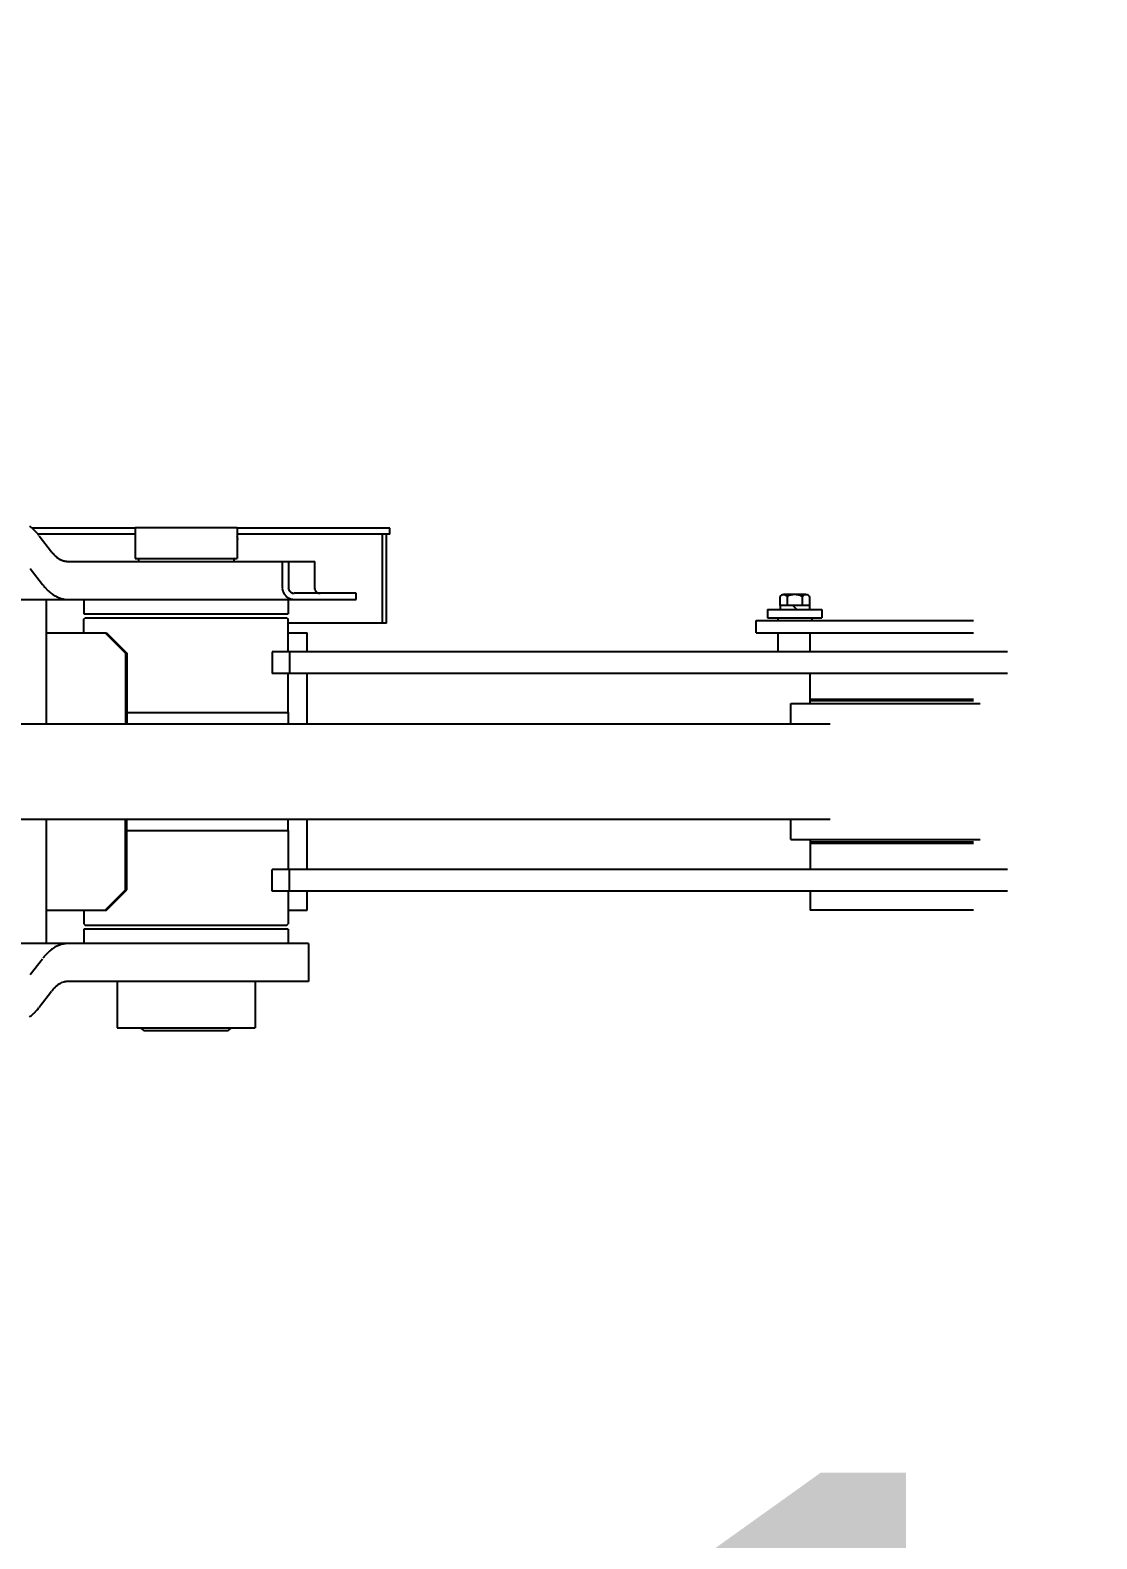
# Model space of a CAD drawing. Header units: metres. Extents: x 668617 to 675126, y 2286318 to 2293677.
# Drawn here: x 669156.73 to 669157.865, y 2287257.301 to 2287258.906 of the extents above; entities that cross this region are included whole.
import ezdxf

# ---------------------------------------------------------------- set-up
doc = ezdxf.new("R2010")
doc.units = ezdxf.units.M
doc.header["$MEASUREMENT"] = 0
doc.linetypes.add('DASHED2', pattern=[0.375, 0.25, -0.125])
doc.layers.add('0_DETALLES_COTAS', color=252, linetype='Continuous')
doc.layers.add('0_VEH_CONSTRUCCION', color=250, linetype='Continuous')
doc.styles.get("Standard").update_dxf_attribs({"font": 'arial.ttf'})
doc.dimstyles.get("Standard").update_dxf_attribs({"dimtxt": 0.18, "dimasz": 0.18, "dimexe": 0.18, "dimexo": 0.0625, "dimgap": 0.09, "dimtad": 0, "dimtih": 1, "dimtoh": 1, "dimdec": 4, "dimzin": 0, "dimdsep": 46, "dimtxsty": 'Standard', "dimcen": 0.09, "dimadec": 0, "dimazin": 0, "dimtfac": 1, "dimtdec": 4, "dimtofl": 0, "dimtmove": 0, "dimatfit": 3, "dimfxl": 1, "dimtolj": 1, "dimtzin": 0, "dimarcsym": 0})

# ---------------------------------------------------------------- blocks, each defined once
blk = doc.blocks.new('_DotSmall')
at = {"color": 0, "linetype": 'ByBlock', "const_width": 0.5}
blk.add_lwpolyline([(-0.0625, 0, 1), (0.0625, 0, 1)], format="xyb", close=True, dxfattribs=at)
blk = doc.blocks.new('*D305')
at = {"layer": '0_DETALLES_COTAS', "linetype": 'DASHED2', "lineweight": -2, "ltscale": 5, "transparency": 16777216}
for p, q in [((669156.0589, 2287256.1654), (669156.0694, 2287256.9653)), ((669156.0694, 2287256.9653), (669156.8694, 2287256.9653)), ((669153.3264, 2287256.2011), (669156.2389, 2287256.163)), ((669156.0394, 2287254.6678), (669156.0589, 2287256.1654)), ((669153.3068, 2287254.7035), (669156.2193, 2287254.6655))]:
    blk.add_line(p, q, dxfattribs=at)
at = {"layer": 'Defpoints', "color": 0, "linetype": 'DASHED2', "ltscale": 5, "transparency": 16777216}
for p in [(669153.2639, 2287256.2019), (669156.0589, 2287256.1654), (669153.2443, 2287254.7044)]:
    blk.add_point(p, dxfattribs=at)
at = {"layer": '0_DETALLES_COTAS', "linetype": 'DASHED2', "lineweight": -2, "ltscale": 5, "transparency": 16777216, "xscale": 0.8, "yscale": 0.8, "zscale": 0.8}
for p, rotation in [((669156.0589, 2287256.1654), 89.25124720617524), ((669156.0394, 2287254.6678), 269.2512472061752)]:
    blk.add_blockref('_DotSmall', p, dxfattribs=dict(at, rotation=rotation))
at = {"layer": '0_DETALLES_COTAS', "linetype": 'DASHED2', "ltscale": 5, "transparency": 16777216, "insert": (669158.3694, 2287256.9653), "char_height": 0.8, "attachment_point": 5}
blk.add_mtext('\\A1;1.50', dxfattribs=at)
blk = doc.blocks.new('excavadora planta')
at = {"color": 0}
for p, q in [((-6.8119, 0.3924), (-6.914, 0.3924)), ((-6.914, 0.3582), (-6.914, 0.3924)), ((-6.8327, 0.3944), (-6.8931, 0.3944)), ((-6.8119, 0.3582), (-6.8119, 0.3924)), ((-6.7545, 0.3772), (-6.7636, 0.3654)), ((-6.9533, 0.3582), (-6.7755, 0.3582)), ((-6.9533, 0.3301), (-6.9533, 0.3582)), ((-6.7478, 0.3531), (-6.7569, 0.3413)), ((-6.9533, 0.3301), (-6.689, 0.3301)), ((-6.9383, 0.3195), (-6.9383, 0.3301)), ((-6.7875, 0.3195), (-6.7875, 0.3301)), ((-6.7599, 0.3301), (-6.7599, 0.2381)), ((-6.9383, 0.3195), (-6.7875, 0.3195)), ((-6.9373, 0.3165), (-6.9383, 0.3155)), ((-6.9383, 0.2914), (-6.9383, 0.3155)), ((-6.7885, 0.3165), (-6.9373, 0.3165)), ((-6.7875, 0.3155), (-6.7885, 0.3165)), ((-6.7875, 0.3055), (-6.7875, 0.3155)), ((-7.4445, 0.3055), (-7.3239, 0.3055)), ((-7.3239, 0.2914), (-7.3239, 0.3055)), ((-6.9523, 0.3055), (-6.9523, 0.2914)), ((-6.9383, 0.3055), (-6.9523, 0.3055)), ((-6.8042, 0.3055), (-6.8192, 0.2904)), ((-6.8181, 0.2904), (-6.8031, 0.3055)), ((-6.7599, 0.3055), (-6.8042, 0.3055)), ((-7.4696, 0.2914), (-6.9265, 0.2914)), ((-6.9392, 0.2914), (-6.9392, 0.2753)), ((-6.9265, 0.2914), (-6.9265, 0.2753)), ((-6.8192, 0.2904), (-6.8192, 0.2381)), ((-6.8181, 0.2904), (-6.8192, 0.2904)), ((-6.8181, 0.2904), (-6.8181, 0.2381)), ((-7.4696, 0.2753), (-6.9265, 0.2753)), ((-7.3239, 0.2562), (-7.3239, 0.2753)), ((-6.9523, 0.2753), (-6.9523, 0.2381)), ((-6.9383, 0.2465), (-6.9383, 0.2753)), ((-7.3096, 0.2532), (-7.4495, 0.2532)), ((-7.4445, 0.2562), (-7.3239, 0.2562)), ((-7.4445, 0.2552), (-7.3239, 0.2552)), ((-7.3239, 0.2532), (-7.3239, 0.2562)), ((-7.3096, 0.2532), (-7.3096, 0.2381)), ((-6.9383, 0.2465), (-6.9383, 0.2381)), ((-6.8192, 0.2465), (-6.9383, 0.2465)), ((-6.706, 0.2381), (-7.3386, 0.2381)), ((-6.706, 0.1678), (-7.3386, 0.1678)), ((-7.3096, 0.1678), (-7.3096, 0.1527)), ((-6.9523, 0.1678), (-6.9523, 0.1306)), ((-6.9383, 0.1595), (-6.9383, 0.1678)), ((-6.8192, 0.1156), (-6.8192, 0.1678)), ((-6.8181, 0.1156), (-6.8181, 0.1678)), ((-6.7599, 0.1678), (-6.7599, 0.0759)), ((-6.9383, 0.1595), (-6.9383, 0.1306)), ((-6.8192, 0.1595), (-6.9383, 0.1595)), ((-7.3096, 0.1527), (-7.4495, 0.1527)), ((-7.4445, 0.1507), (-7.3239, 0.1507)), ((-7.4445, 0.1497), (-7.3239, 0.1497)), ((-7.3239, 0.1527), (-7.3239, 0.1497)), ((-7.3239, 0.1497), (-7.3239, 0.1306)), ((-7.4696, 0.1306), (-6.9265, 0.1306)), ((-6.9392, 0.1146), (-6.9392, 0.1306)), ((-6.9265, 0.1146), (-6.9265, 0.1306)), ((-7.4696, 0.1146), (-6.9265, 0.1146)), ((-7.3239, 0.1146), (-7.3239, 0.1005)), ((-7.2999, 0.1135), (-7.3009, 0.1146)), ((-7.2999, 0.1005), (-7.2999, 0.1135)), ((-6.9523, 0.1146), (-6.9523, 0.1005)), ((-6.9383, 0.1146), (-6.9383, 0.0904)), ((-6.8181, 0.1156), (-6.8192, 0.1156)), ((-6.8042, 0.1005), (-6.8192, 0.1156)), ((-6.8181, 0.1156), (-6.8031, 0.1005)), ((-7.284, 0.1005), (-7.4445, 0.1005)), ((-7.284, 0.1005), (-7.284, 0.0914)), ((-6.9383, 0.1005), (-6.9523, 0.1005)), ((-6.7599, 0.1005), (-6.8042, 0.1005)), ((-6.7875, 0.1005), (-6.7875, 0.0904)), ((-7.284, 0.0914), (-7.4445, 0.0914)), ((-7.2924, 0.0894), (-7.3326, 0.0894)), ((-7.3326, 0.0834), (-7.3326, 0.0894)), ((-7.3251, 0.0904), (-7.3251, 0.0914)), ((-7.3241, 0.0894), (-7.3251, 0.0904)), ((-7.2999, 0.0904), (-7.3009, 0.0894)), ((-7.2999, 0.0904), (-7.2999, 0.0914)), ((-7.2924, 0.0834), (-7.2924, 0.0894)), ((-7.011, 0.0935), (-7.011, 0.0276)), ((-7.011, 0.0935), (-6.9383, 0.0935)), ((-7.0079, 0.0935), (-7.0079, 0.0276)), ((-6.9373, 0.0894), (-6.9383, 0.0904)), ((-6.7885, 0.0894), (-6.9373, 0.0894)), ((-6.7875, 0.0904), (-6.7885, 0.0894)), ((-7.2924, 0.0834), (-7.3326, 0.0834)), ((-7.3235, 0.0737), (-7.3235, 0.0804)), ((-7.3235, 0.0804), (-7.3015, 0.0804)), ((-7.3233, 0.0804), (-7.3233, 0.0834)), ((-7.318, 0.0737), (-7.318, 0.0804)), ((-7.314, 0.0834), (-7.311, 0.0804)), ((-7.307, 0.0737), (-7.307, 0.0804)), ((-7.3017, 0.0804), (-7.3017, 0.0834)), ((-7.3015, 0.0737), (-7.3015, 0.0804)), ((-6.7875, 0.0864), (-6.9383, 0.0864)), ((-6.9383, 0.0759), (-6.9383, 0.0864)), ((-6.7875, 0.0759), (-6.7875, 0.0864)), ((-7.3208, 0.0723), (-7.3042, 0.0723)), ((-6.689, 0.0759), (-6.9886, 0.0759)), ((-6.9886, 0.0759), (-6.9886, 0.0713)), ((-6.9886, 0.0713), (-6.9427, 0.0713)), ((-6.9598, 0.0707), (-6.9601, 0.0709)), ((-6.9579, 0.0673), (-6.9579, 0.0477)), ((-6.9405, 0.0707), (-6.9409, 0.0709)), ((-6.9387, 0.0673), (-6.9387, 0.0477)), ((-6.9342, 0.0673), (-6.9342, 0.0477)), ((-6.7478, 0.0529), (-6.7569, 0.0647)), ((-6.7755, 0.0477), (-6.9579, 0.0477)), ((-6.8252, 0.0457), (-6.9006, 0.0457)), ((-6.9006, 0.0226), (-6.9006, 0.0457)), ((-6.8981, 0.0462), (-6.8981, 0.0477)), ((-6.8277, 0.0462), (-6.8277, 0.0477)), ((-6.8252, 0.0226), (-6.8252, 0.0457)), ((-6.7545, 0.0288), (-6.7636, 0.0406)), ((-7.0135, 0.0276), (-7.0135, 0.0231)), ((-7.0135, 0.0276), (-6.9006, 0.0276)), ((-7.0135, 0.0231), (-6.9006, 0.0231)), ((-6.8252, 0.0226), (-6.9006, 0.0226)), ((-6.8252, 0.0276), (-6.7536, 0.0276)), ((-6.8252, 0.0231), (-6.7492, 0.0231))]:
    blk.add_line(p, q, dxfattribs=at)
for centre, radius, start, end in [((-6.8931, 0.3914), 0.00301, 89.9997, 160.5598), ((-6.8327, 0.3914), 0.00301, 19.4161, 90.0003), ((-6.7217, 0.3521), 0.0412, 138.2683, 140.1904), ((-6.7239, 0.3541), 0.0383, 136.1956, 138.2717), ((-6.7259, 0.356), 0.0356, 133.9396, 136.1915), ((-6.7277, 0.3579), 0.0329, 131.5176, 133.946), ((-6.7294, 0.3598), 0.0304, 128.8976, 131.5191), ((-6.7308, 0.3616), 0.0281, 126.0689, 128.8999), ((-6.7194, 0.3502), 0.0442, 140.1886, 141.9861), ((-6.7755, 0.369), 0.0108, 269.994, 274.7049), ((-6.7756, 0.3692), 0.011, 274.7173, 279.3588), ((-6.7756, 0.3695), 0.0113, 279.3692, 283.8762), ((-6.7757, 0.37), 0.0118, 283.8744, 288.1537), ((-6.7759, 0.3706), 0.0125, 288.1505, 292.1764), ((-6.7762, 0.3714), 0.0133, 292.1798, 295.9727), ((-6.7767, 0.3723), 0.0142, 295.9775, 299.5268), ((-6.7772, 0.3732), 0.0153, 299.5186, 302.8241), ((-6.7779, 0.3742), 0.0166, 302.828, 305.8963), ((-6.7787, 0.3754), 0.0179, 305.8985, 308.7418), ((-6.7796, 0.3765), 0.0194, 308.7357, 311.3687), ((-6.7806, 0.3777), 0.021, 311.3698, 313.7601), ((-6.7818, 0.3789), 0.0226, 313.7553, 315.9808), ((-6.783, 0.3801), 0.0244, 315.9826, 318.0569), ((-6.7844, 0.3813), 0.0262, 318.0523, 319.9884), ((-6.7859, 0.3826), 0.0281, 319.9936, 321.8036), ((-6.7805, 0.3569), 0.0281, 306.0651, 308.8961), ((-6.782, 0.3587), 0.0304, 308.8928, 311.5143), ((-6.7836, 0.3606), 0.0329, 311.5176, 313.946), ((-6.7855, 0.3625), 0.0356, 313.9484, 316.2002), ((-6.7875, 0.3644), 0.0383, 316.1911, 318.2672), ((-6.7896, 0.3663), 0.0412, 318.269, 320.1911), ((-6.7919, 0.3682), 0.0442, 320.1935, 321.9909), ((-6.7755, 0.3469), 0.0168, 270.0006, 274.7115), ((-6.7756, 0.3472), 0.0171, 274.7191, 279.3606), ((-6.7756, 0.3477), 0.0176, 279.3633, 283.8703), ((-6.7758, 0.3485), 0.0184, 283.8695, 288.1889), ((-6.7762, 0.3495), 0.0195, 288.1995, 292.2932), ((-6.7767, 0.3507), 0.0208, 292.2848, 296.1299), ((-6.7773, 0.352), 0.0223, 296.139, 299.7263), ((-6.7782, 0.3536), 0.024, 299.7149, 303.0066), ((-6.7793, 0.3552), 0.026, 303.0152, 306.0705), ((-7.3208, 0.0759), 0.00351, 218.363, 321.637), ((-7.3125, 0.0844), 0.0121, 242.8018, 297.1982), ((-7.3042, 0.0759), 0.00351, 218.363, 321.637), ((-7.3858, -23.8376), 23.9127, 88.98377, 88.98468), ((-9.8441, -24.8268), 25.0644, 83.39538, 83.3963), ((-14.2336, -33.076), 33.9357, 77.62496, 77.62565), ((-23.0507, -48.8584), 51.5072, 71.79679, 71.79725), ((-49.3521, -94.6982), 103.8184, 65.900149, 65.900378), ((54.4237, 84.5527), 104.4276, 233.998353, 233.998582), ((27.8208, 38.7881), 52.0454, 228.06652, 228.06698), ((18.6143, 23.2065), 34.486, 222.13578, 222.13646), ((13.6908, 15.2177), 25.6098, 216.26244, 216.26336), ((10.473, 10.3187), 20.2215, 210.45415, 210.45529), ((11.1062, 8.3966), 19.8916, 204.74879, 204.74994), ((8.3971, 5.3943), 16.2526, 199.12741, 199.12878), ((8.4851, 3.8113), 15.8903, 193.62364, 193.62501), ((6.1929, 1.9735), 13.2882, 188.24419, 188.24579), ((5.2697, 0.6657), 12.2423, 182.79984, 182.80167), ((-7.3665, -23.8376), 23.9127, 88.98377, 88.98468), ((-6.9427, 0.0673), 0.00854, 84.6211, 90.2449), ((-9.8249, -24.8362), 25.0738, 83.39786, 83.39877), ((-14.2144, -33.076), 33.9357, 77.62496, 77.62565), ((-6.9427, 0.0673), 0.00854, 78.8695, 84.6164), ((-23.0315, -48.8395), 51.4893, 71.79024, 71.7907), ((-49.3328, -94.7359), 103.8528, 65.908637, 65.908867), ((-6.9427, 0.0673), 0.00854, 73.1488, 78.8672), ((54.4429, 84.5527), 104.4276, 233.998352, 233.998582), ((-6.9427, 0.0673), 0.00854, 67.5207, 73.1467), ((27.8401, 38.7881), 52.0454, 228.06652, 228.06698), ((18.6335, 23.2065), 34.486, 222.13578, 222.13646), ((13.71, 15.2271), 25.6154, 216.27943, 216.28035), ((-6.9427, 0.0673), 0.00854, 61.9027, 67.5284), ((10.4923, 10.3187), 20.2215, 210.45415, 210.45529), ((11.1255, 8.3891), 19.8885, 204.72908, 204.73022), ((8.4163, 5.3943), 16.2526, 199.12741, 199.12878), ((8.5044, 3.8113), 15.8903, 193.62364, 193.62501), ((6.2121, 1.9735), 13.2882, 188.24419, 188.24579), ((-6.9427, 0.0673), 0.00854, 56.2695, 61.8948), ((5.289, 0.6657), 12.2423, 182.79984, 182.80167), ((-6.9427, 0.0673), 0.00854, 50.6473, 56.2723), ((-6.9427, 0.0673), 0.00854, 45.0297, 50.6543), ((-6.9427, 0.0673), 0.00854, 39.3963, 45.0207), ((-6.9427, 0.0673), 0.00854, 33.7712, 39.3956), ((-6.9427, 0.0673), 0.00854, 28.0048, 33.7781), ((-6.9427, 0.0673), 0.00854, 22.3147, 27.9952), ((-6.9427, 0.0673), 0.00854, 16.7509, 22.3231), ((-6.9427, 0.0673), 0.00854, 11.1977, 16.7481), ((-6.9427, 0.0673), 0.00854, 5.5942, 11.2037), ((-6.9427, 0.0673), 0.00854, 359.9971, 5.5858), ((-6.7755, 0.0591), 0.0168, 85.3679, 90.1411), ((-6.7756, 0.0588), 0.0171, 80.5824, 85.3659), ((-6.7757, 0.0582), 0.0176, 75.9961, 80.5734), ((-6.7758, 0.0575), 0.0184, 71.625, 76.0007), ((-6.7762, 0.0564), 0.0195, 67.4789, 71.6143), ((-6.7767, 0.0552), 0.0208, 63.6123, 67.4856), ((-6.7774, 0.0538), 0.0224, 60.0023, 63.6062), ((-6.7783, 0.0523), 0.0242, 56.6684, 60.0066), ((-6.7794, 0.0506), 0.0262, 53.5853, 56.6695), ((-6.7807, 0.0488), 0.0284, 50.7405, 53.5868), ((-6.7822, 0.047), 0.0308, 48.1072, 50.734), ((-6.7839, 0.0451), 0.0333, 45.6917, 48.1185), ((-6.7858, 0.0432), 0.036, 43.4402, 45.6854), ((-6.7878, 0.0412), 0.0388, 41.3656, 43.447), ((-6.79, 0.0393), 0.0418, 39.4317, 41.3659), ((-6.7924, 0.0373), 0.0449, 37.6279, 39.4298), ((-6.8986, 0.0462), 0.000502, 270.0082, 359.8697), ((-6.8272, 0.0462), 0.000502, 180.0001, 270), ((-6.7755, 0.037), 0.0108, 85.4973, 90.2462), ((-6.7756, 0.0368), 0.0109, 80.7005, 85.4856), ((-6.7756, 0.0364), 0.0113, 75.9985, 80.6977), ((-6.7757, 0.0359), 0.0118, 71.6158, 75.9915), ((-6.776, 0.0353), 0.0125, 67.4827, 71.6179), ((-6.7763, 0.0345), 0.0134, 63.6069, 67.4799), ((-6.7767, 0.0336), 0.0144, 60.0127, 63.6163), ((-6.7773, 0.0326), 0.0155, 56.669, 60.0071), ((-6.778, 0.0315), 0.0168, 53.578, 56.6619), ((-6.7788, 0.0304), 0.0182, 50.7422, 53.5883), ((-6.7798, 0.0292), 0.0197, 48.1154, 50.7421), ((-6.7809, 0.028), 0.0214, 45.6849, 48.1114), ((-6.7821, 0.0268), 0.0231, 43.4521, 45.6971), ((-6.7834, 0.0255), 0.0249, 41.3589, 43.4403), ((-6.7848, 0.0243), 0.0268, 39.4303, 41.3643), ((-6.7864, 0.023), 0.0288, 37.6307, 39.4325), ((5.2325, 0.1702), 12.1343, 180.65206, 180.65275), ((5.3958, 0.4464), 12.3037, 181.93024, 181.93093), ((5.5591, 0.7352), 12.4799, 183.23067, 183.23135), ((5.6847, 1.0239), 12.6247, 184.50766, 184.50835), ((5.8103, 1.3503), 12.7795, 185.92318, 185.92387), ((5.9234, 1.6642), 12.9278, 187.25586, 187.25655), ((6.0113, 2.0032), 13.0619, 188.68299, 188.68367), ((6.0867, 2.3422), 13.1916, 190.0898, 190.09049), ((6.1244, 2.7063), 13.2972, 191.60679, 191.60747), ((6.1747, 3.0704), 13.4242, 193.08669, 193.08738), ((6.1622, 3.4345), 13.4992, 194.60483, 194.60552), ((6.1497, 3.8362), 13.594, 196.25774, 196.25843), ((6.112, 4.2129), 13.6684, 197.81854, 197.81923), ((12.4865, 6.9258), 20.577, 199.57949, 199.57995), ((12.3547, 7.5286), 20.6639, 201.27733, 201.27778), ((12.1287, 8.1502), 20.6894, 203.1093, 203.10976), ((-6.7189, 0.0561), 0.0449, 217.6279, 219.4298), ((-6.7213, 0.0542), 0.0418, 219.431, 221.3652), ((-6.7235, 0.0522), 0.0388, 221.3615, 223.4428), ((-6.7256, 0.0503), 0.036, 223.4445, 225.6897), ((-6.7275, 0.0484), 0.0333, 225.6876, 228.1143), ((-6.7292, 0.0465), 0.0308, 228.1159, 230.7426), ((-6.7307, 0.0446), 0.0284, 230.7368, 233.5831)]:
    blk.add_arc(centre, radius, start, end, dxfattribs=at)
blk = doc.blocks.new('*D373')
at = {"layer": '0_DETALLES_COTAS', "linetype": 'DASHED2', "lineweight": -2, "ltscale": 5, "transparency": 16777216}
for p, q in [((669153.3262, 2287266.0536), (669156.2425, 2287266.0722)), ((669156.0625, 2287266.0711), (669156.0881, 2287262.0534)), ((669156.1252, 2287256.2189), (669156.0996, 2287260.2365)), ((669153.3889, 2287256.2015), (669156.3052, 2287256.22))]:
    blk.add_line(p, q, dxfattribs=at)
at = {"layer": 'Defpoints', "color": 0, "linetype": 'DASHED2', "ltscale": 5, "transparency": 16777216}
for p in [(669153.2637, 2287266.0532), (669156.1252, 2287256.2189), (669153.3264, 2287256.2011)]:
    blk.add_point(p, dxfattribs=at)
at = {"layer": '0_DETALLES_COTAS', "linetype": 'DASHED2', "lineweight": -2, "ltscale": 5, "transparency": 16777216, "xscale": 0.8, "yscale": 0.8, "zscale": 0.8}
for p, rotation in [((669156.0625, 2287266.0711), 90.36464228955685), ((669156.1252, 2287256.2189), 270.3646422895569)]:
    blk.add_blockref('_DotSmall', p, dxfattribs=dict(at, rotation=rotation))
at = {"layer": '0_DETALLES_COTAS', "linetype": 'DASHED2', "ltscale": 5, "transparency": 16777216, "insert": (669156.0939, 2287261.145), "char_height": 0.8, "attachment_point": 5}
blk.add_mtext('\\A1;10.00', dxfattribs=at)
blk = doc.blocks.new('_ArchTick')
at = {"color": 0, "linetype": 'ByBlock', "const_width": 0.15}
blk.add_lwpolyline([(-0.5, -0.5), (0.5, 0.5)], dxfattribs=at)
blk = doc.blocks.new('*D460')
at = {"layer": '0_DETALLES_COTAS', "linetype": 'DASHED2', "lineweight": -2, "ltscale": 5, "transparency": 16777216}
for p, q in [((669170.0043, 2287265.9467), (669170.0043, 2287266.7467)), ((669153.3262, 2287265.9464), (669170.1843, 2287265.9467)), ((669153.3264, 2287256.2007), (669170.1845, 2287256.201)), ((669170.0045, 2287256.201), (669170.0045, 2287255.401))]:
    blk.add_line(p, q, dxfattribs=at)
at = {"layer": 'Defpoints', "color": 0, "linetype": 'DASHED2', "ltscale": 5, "transparency": 16777216}
for p in [(669153.2637, 2287265.9464), (669170.0043, 2287265.9467), (669153.2639, 2287256.2007)]:
    blk.add_point(p, dxfattribs=at)
at = {"layer": '0_DETALLES_COTAS', "linetype": 'DASHED2', "lineweight": -2, "ltscale": 5, "transparency": 16777216, "xscale": 0.8, "yscale": 0.8, "zscale": 0.8}
for p, rotation in [((669170.0043, 2287265.9467), 270.0011146385457), ((669170.0045, 2287256.201), 90.00111463854569)]:
    blk.add_blockref('_ArchTick', p, dxfattribs=dict(at, rotation=rotation))
at = {"layer": '0_DETALLES_COTAS', "linetype": 'DASHED2', "ltscale": 5, "transparency": 16777216, "insert": (669170.0044, 2287261.0739), "char_height": 1, "attachment_point": 5, "rotation": 270.0011}
blk.add_mtext('\\A1;Zona trabajo', dxfattribs=at)

msp = doc.modelspace()

# ---------------------------------------------------------------- block references
at = {"layer": '0_VEH_CONSTRUCCION', "xscale": 1.44, "yscale": 1.44, "zscale": 1.44, "rotation": 180}
msp.add_blockref('excavadora planta', (669147.01341, 2287258.40937), dxfattribs=at)

# ---------------------------------------------------------------- dimensions: what is measured, and where the dimension line sits
at = {"layer": '0_DETALLES_COTAS', "color": 251, "linetype": 'DASHED2', "ltscale": 5}
for p1, p2, distance, text, override, picture, middle in [((669153.26391, 2287256.20069), (669153.26372, 2287265.94639), -16.74054, 'Zona trabajo', {"dimtxt": 1, "dimasz": 0.8, "dimgap": 0.5, "dimtih": 0, "dimdec": 2, "dimblk1": 'ArchTick', "dimblk2": 'ArchTick', "dimsah": 1, "dimclrd": 256, "dimclre": 256, "dimclrt": 256}, '*D460', (669170.00436, 2287261.07386)), ((669153.26371, 2287266.05324), (669153.32641, 2287256.20108), 2.79886, '10.00', {"dimtxt": 0.8, "dimasz": 0.8, "dimgap": 0.5, "dimdec": 2, "dimblk1": 'DotSmall', "dimblk2": 'DotSmall', "dimsah": 1, "dimclrd": 256, "dimclre": 256, "dimclrt": 256}, '*D373', (669156.09386, 2287261.14497))]:
    dim = msp.add_aligned_dim(p1=p1, p2=p2, distance=distance, text=text, dimstyle='Standard', override=override, dxfattribs=at)
    dim.commit()
    dim.dimension.update_dxf_attribs({"geometry": picture, "text_midpoint": middle})
dim = msp.add_aligned_dim(p1=(669153.24435, 2287254.70435), p2=(669153.26392, 2287256.2019), distance=-2.79524, dimstyle='Standard', override={"dimtxt": 0.8, "dimasz": 0.8, "dimgap": 0.5, "dimdec": 2, "dimblk1": 'DotSmall', "dimblk2": 'DotSmall', "dimsah": 1, "dimclrd": 256, "dimclre": 256, "dimclrt": 256}, dxfattribs=at)
dim.commit()
dim.dimension.update_dxf_attribs({"geometry": '*D305', "text_midpoint": (669158.36938, 2287256.9653)})

doc.saveas('drawing.dxf')
